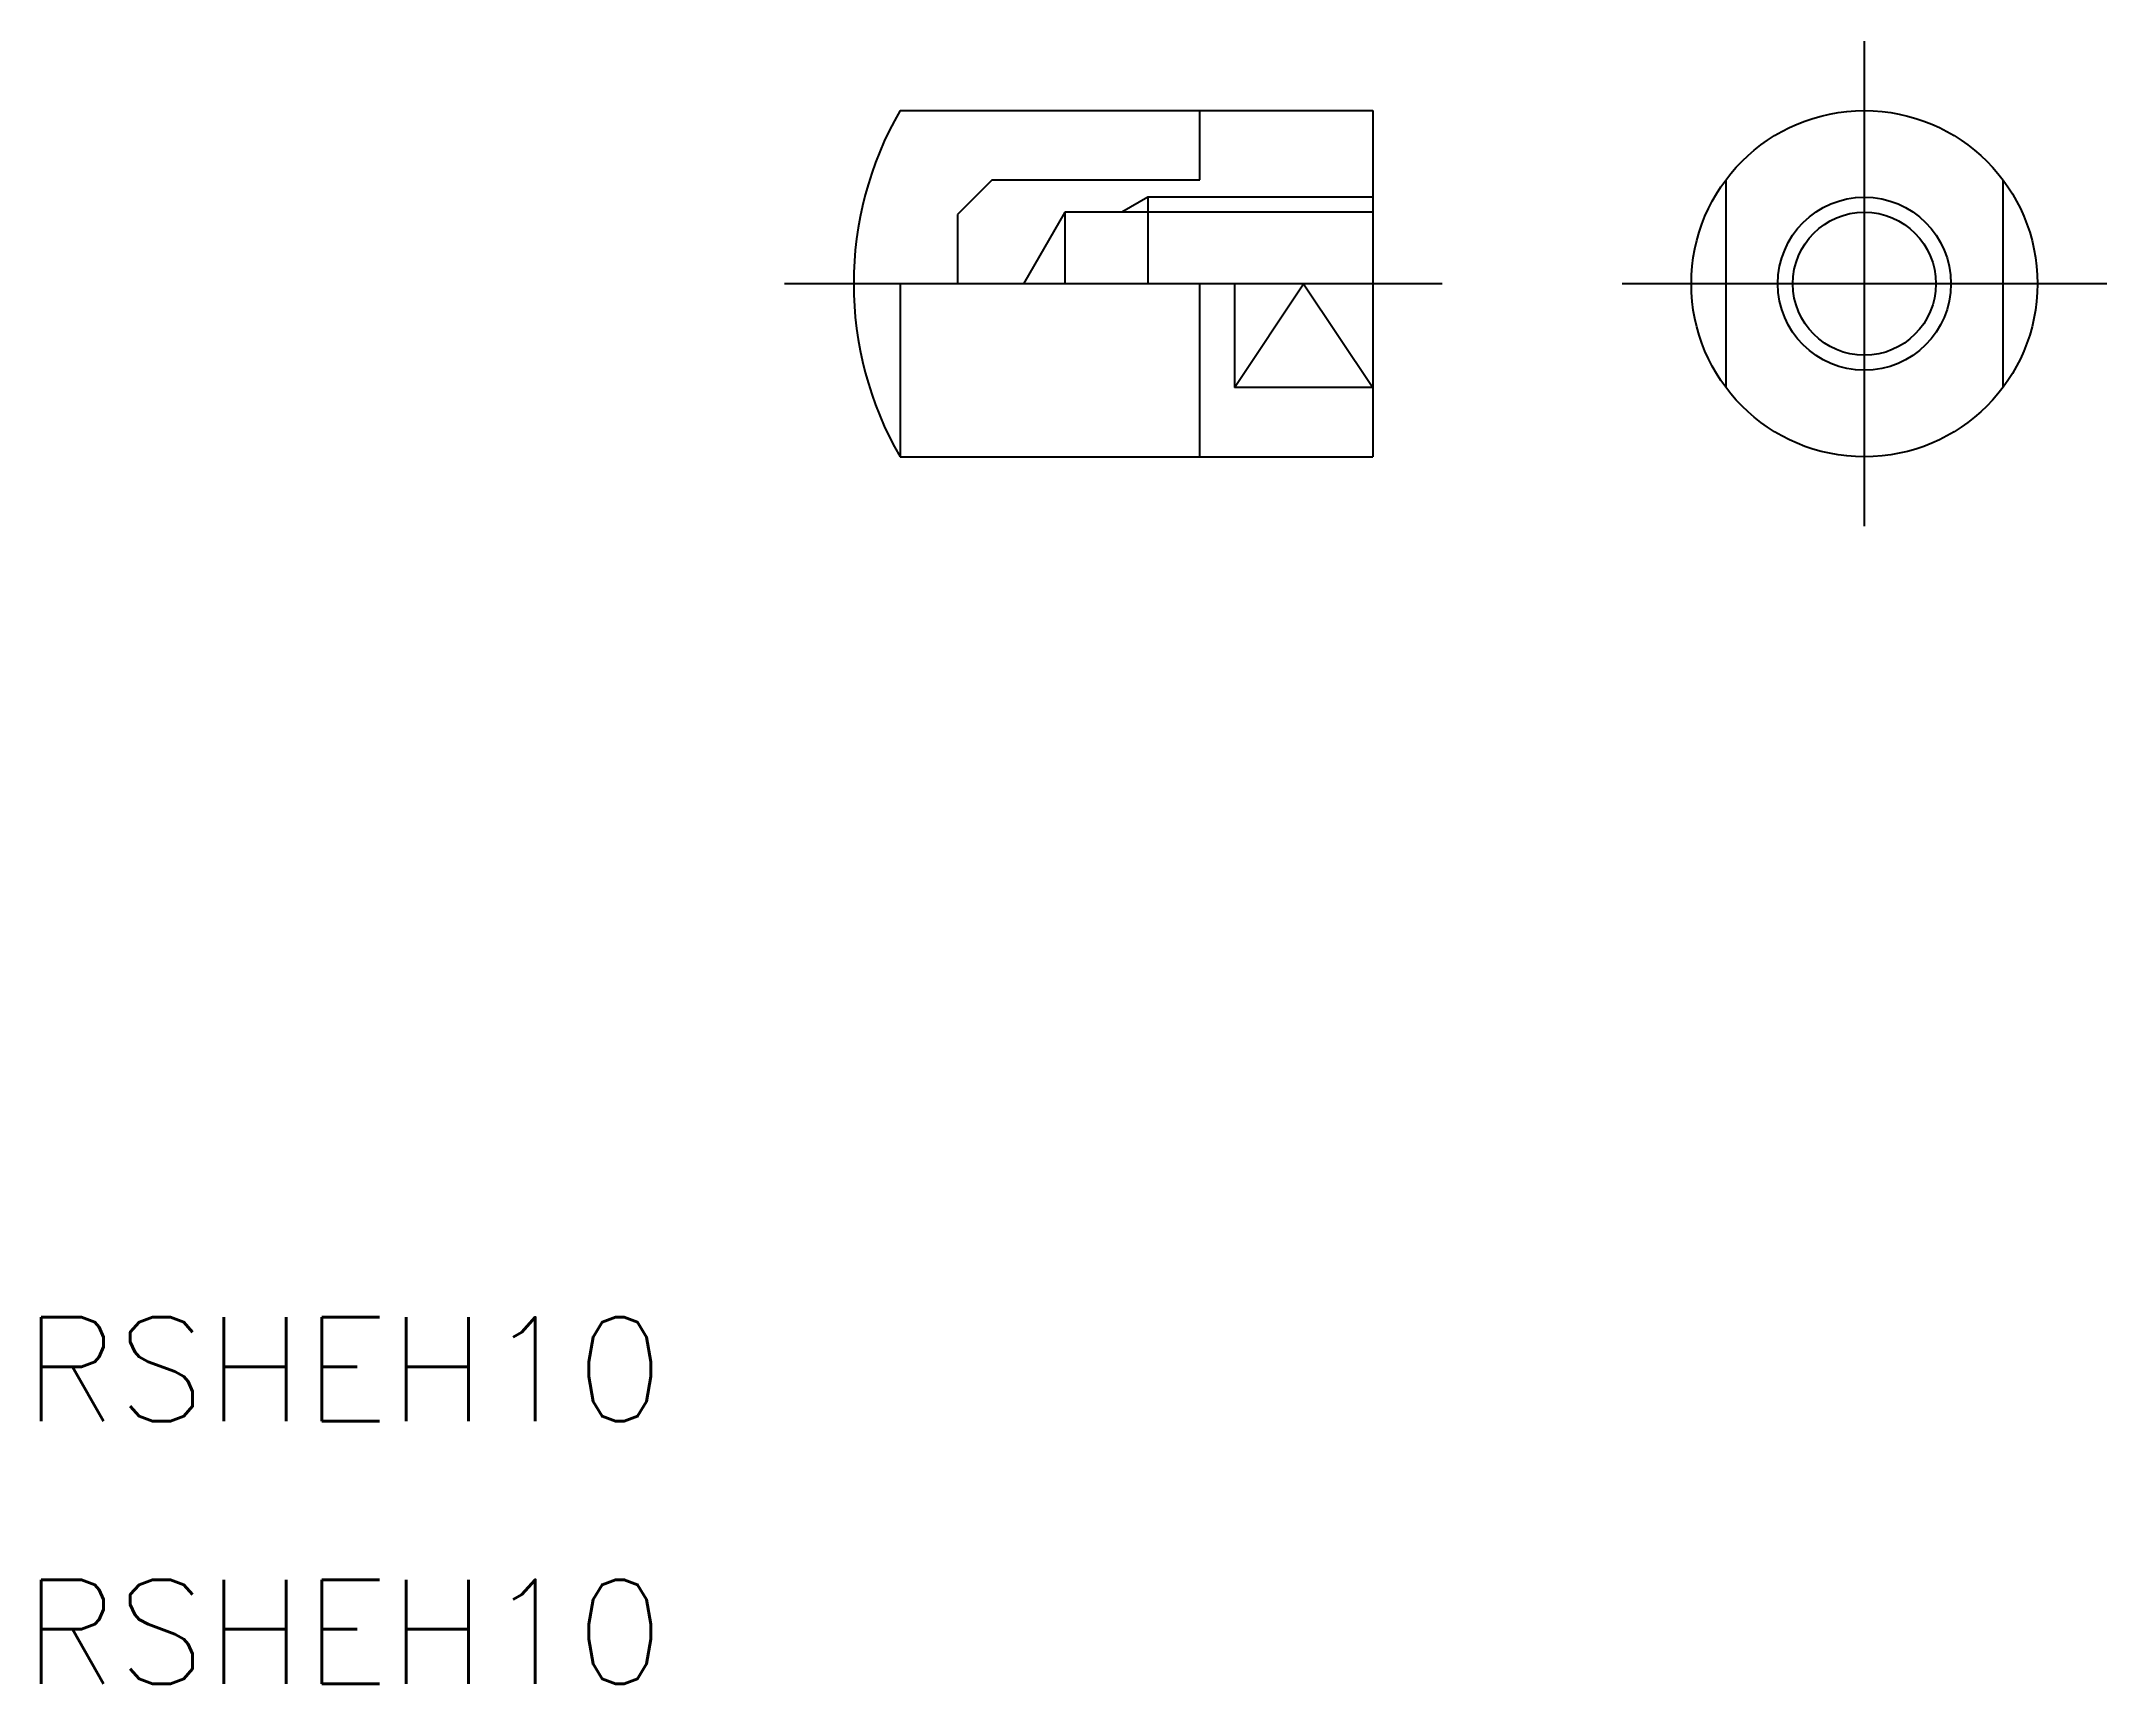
# Model space of a CAD drawing. Extents: x -52.7 to 7, y -40.4 to 7.
import ezdxf

# ---------------------------------------------------------------- set-up
doc = ezdxf.new("R2010")
doc.units = 0
doc.linetypes.add('CENTER', pattern=[50.8, 31.75, -6.35, 6.35, -6.35])
doc.layers.get('0').update_dxf_attribs({"linetype": 'CONTINUOUS'})
doc.layers.add('CENTER', color=1, linetype='CENTER')
doc.styles.get("Standard").update_dxf_attribs({"font": 'txt.shx', "height": 3, "bigfont": 'bigfont.shx'})

msp = doc.modelspace()

# ---------------------------------------------------------------- linework, layer by layer
at = {"color": 7, "linetype": 'CONTINUOUS'}
for p, q in [((-27.861, 5), (-14.201, 5)), ((-19.201, 3), (-19.201, 5)), ((-14.201, 5), (-14.201, -5)), ((-25.201, 3), (-26.201, 2)), ((-25.201, 3), (-19.201, 3)), ((-4, 3), (-4, -3)), ((4, 3), (4, -3)), ((-20.701, 2.5), (-20.701, 0)), ((-26.201, 2), (-26.201, 0)), ((-23.101, 2.067), (-24.294, 0)), ((-23.101, 2.067), (-23.101, 0)), ((-14.201, 2.067), (-23.101, 2.067)), ((-27.861, 0), (-27.861, -5)), ((-19.201, -5), (-19.201, 0)), ((-18.201, 0), (-18.201, -3)), ((-14.201, -3), (-18.201, -3)), ((-27.861, -5), (-14.201, -5))]:
    msp.add_line(p, q, dxfattribs=at)
at = {"color": 3, "linetype": 'CONTINUOUS'}
for p, q in [((-20.701, 2.5), (-21.451, 2.067)), ((-14.201, 2.5), (-20.701, 2.5)), ((-18.201, -3), (-16.201, 0)), ((-16.201, 0), (-14.201, -3))]:
    msp.add_line(p, q, dxfattribs=at)
at = {"color": 7, "linetype": 'CONTINUOUS'}
for radius in [5, 2.067]:
    msp.add_circle((0, 0), radius, dxfattribs=at)
at = {"color": 3, "linetype": 'CONTINUOUS'}
msp.add_circle((0, 0), 2.5, dxfattribs=at)
at = {"color": 7, "linetype": 'CONTINUOUS'}
msp.add_arc((-19.201, 0), 10, 150, 210, dxfattribs=at)
at = {"layer": 'CENTER', "color": 1, "linetype": 'CENTER'}
for p, q in [((0, -7), (0, 7)), ((-12.201, 0), (-31.201, 0)), ((7, 0), (-7, 0))]:
    msp.add_line(p, q, dxfattribs=at)

# ---------------------------------------------------------------- texts
at = {"color": 7, "linetype": 'CONTINUOUS'}
for p in [(-53.185, -32.848), (-53.185, -40.43)]:
    msp.add_text('RSHEH10', height=3, dxfattribs=at).set_placement(p)

doc.saveas('drawing.dxf')
